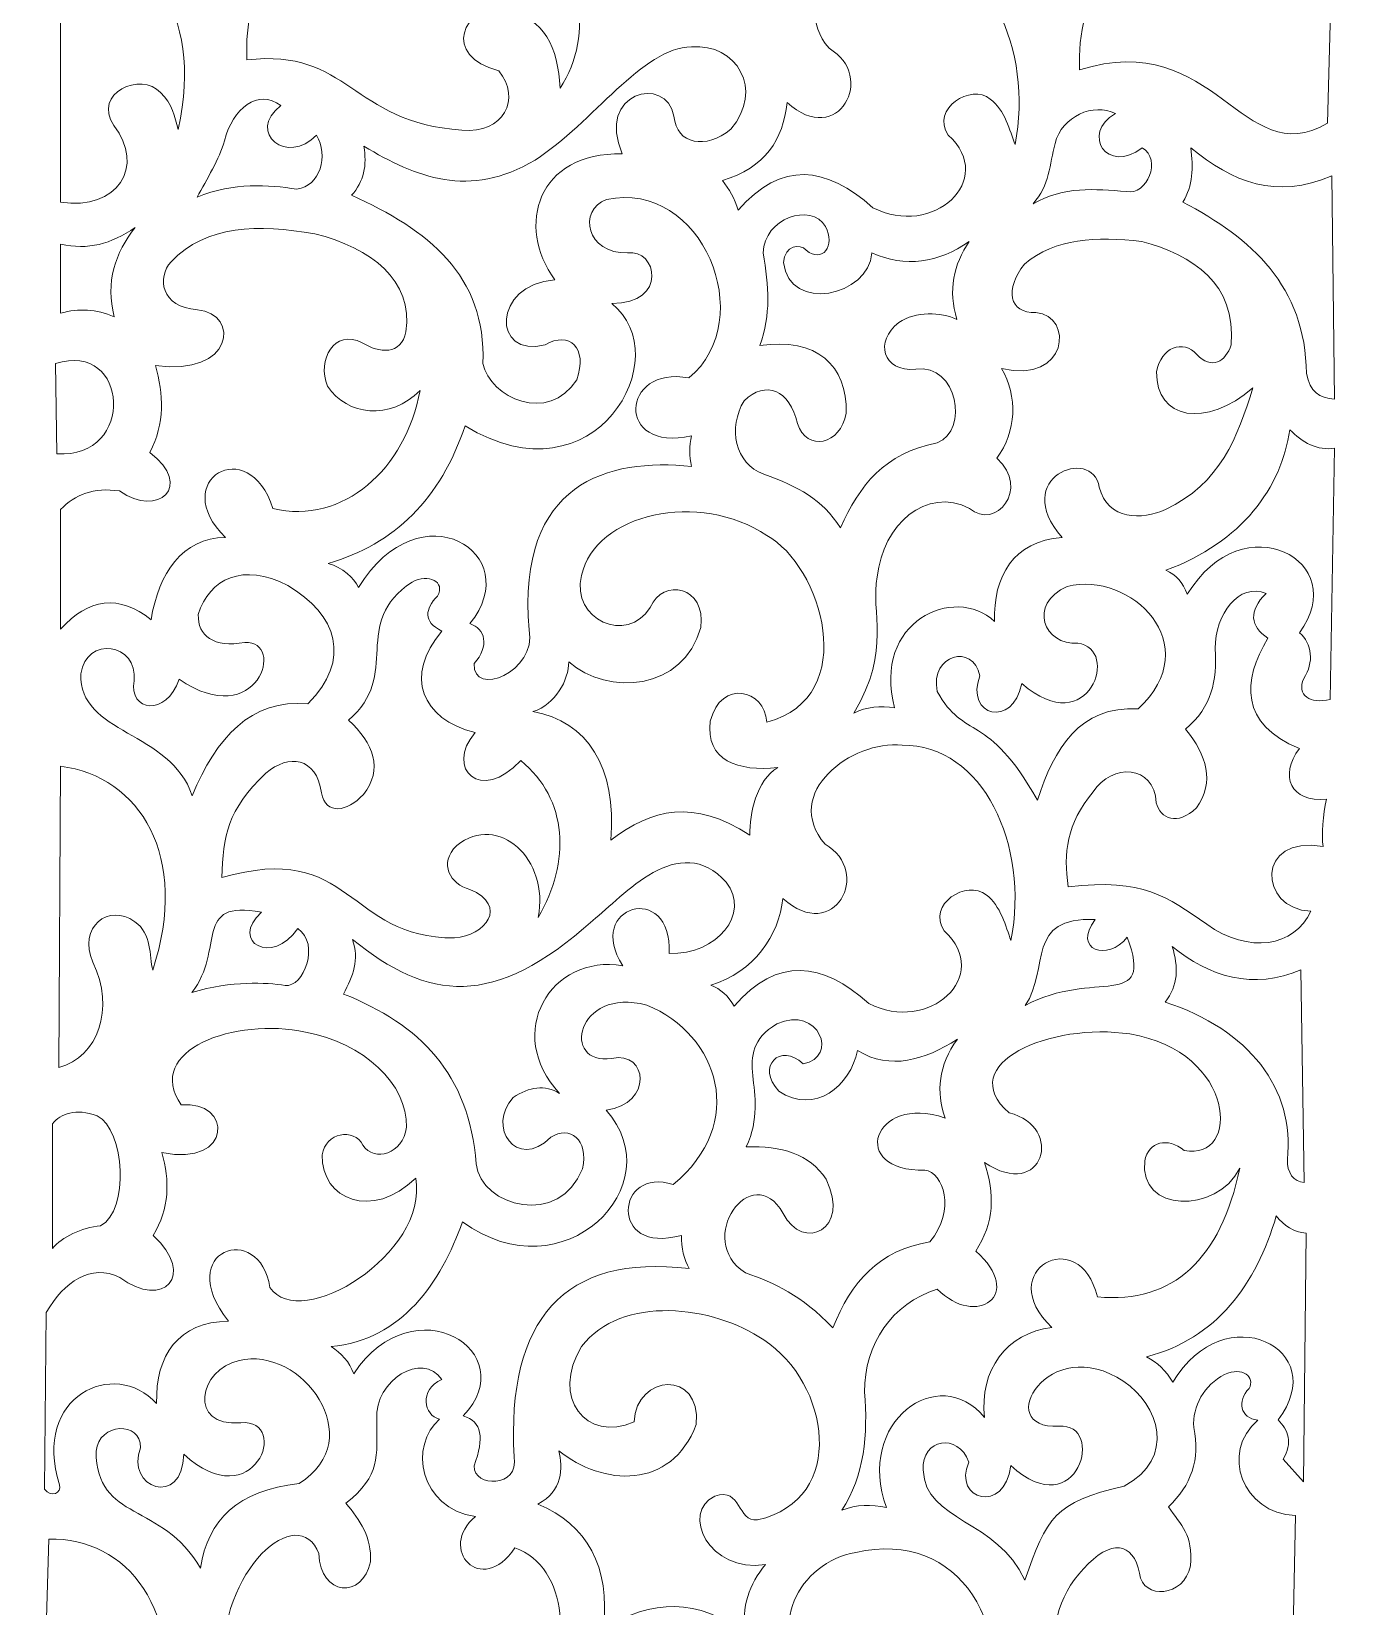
# Model space of a CAD drawing. Header units: centimetres. Extents: x -56 to 57, y -112 to 113.
# Drawn here: x 4.3 to 56, y -48.5 to 13 of the extents above; entities that cross this region are included whole.
import ezdxf

# ---------------------------------------------------------------- set-up
doc = ezdxf.new("R2010")
doc.units = ezdxf.units.CM
doc.header["$MEASUREMENT"] = 0
doc.layers.add('layer 1', color=7, linetype='Continuous')

msp = doc.modelspace()

# ---------------------------------------------------------------- linework, layer by layer
at = {"layer": 'layer 1', "color": 177, "lineweight": 9}
for points, knots in [([(21.26082, 21.64604), (20.49043, 21.84005), (20.46761, 22.77024), (21.14098, 23.10124), (21.14098, 23.10124), (20.8314, 24.09277), (18.73421, 23.18826), (18.72706, 21.783), (18.72706, 21.783), (18.77733, 20.34536), (18.68504, 19.08659), (17.52866, 18.1878), (17.52866, 18.1878), (18.26494, 17.52015), (18.68727, 16.76688), (18.4189, 15.82524), (18.4189, 15.82524), (17.7937, 14.31138), (16.48128, 14.69994), (16.33026, 15.65404), (16.33026, 15.65404), (16.27464, 17.09215), (14.56244, 16.92312), (13.6736, 15.52495), (13.6736, 15.52495), (12.966, 14.41886), (12.68832, 13.45913), (12.75109, 11.93259), (12.75109, 11.93259), (16.74556, 12.40056), (16.7867, 9.50222), (21.1581, 9.18268), (21.1581, 9.18268), (22.7845, 9.03432), (23.48642, 10.40963), (22.59618, 11.511), (22.59618, 11.511), (20.35913, 12.05884), (21.14096, 14.13036), (22.90434, 13.87356), (22.90434, 13.87356), (24.39454, 13.54763), (24.9067, 12.44196), (24.99298, 10.8262), (24.99298, 10.8262), (26.40549, 12.91344), (25.72638, 16.11204), (24.03426, 16.44156), (24.03426, 16.44156), (22.82293, 14.86063), (21.2273, 16.19542), (22.39074, 17.53724), (22.39074, 17.53724), (19.98402, 18.2517), (19.87363, 20.72564), (21.26082, 21.64604)], [0, 0, 0, 0, 0.06666667, 0.06666667, 0.06666667, 0.06666667, 0.13333333, 0.13333333, 0.13333333, 0.13333333, 0.2, 0.2, 0.2, 0.2, 0.26666667, 0.26666667, 0.26666667, 0.26666667, 0.33333333, 0.33333333, 0.33333333, 0.33333333, 0.4, 0.4, 0.4, 0.4, 0.46666667, 0.46666667, 0.46666667, 0.46666667, 0.53333333, 0.53333333, 0.53333333, 0.53333333, 0.6, 0.6, 0.6, 0.6, 0.66666667, 0.66666667, 0.66666667, 0.66666667, 0.73333333, 0.73333333, 0.73333333, 0.73333333, 0.8, 0.8, 0.8, 0.8, 0.86666667, 0.86666667, 0.86666667, 0.86666667, 1, 1, 1, 1]), ([(53.1725, 21.37212), (52.28621, 21.72919), (52.6532, 22.46688), (53.10402, 22.87868), (53.10402, 22.87868), (53.37651, 23.20823), (52.83295, 23.53921), (52.36786, 23.35804), (52.36786, 23.35804), (49.71141, 22.22812), (52.28512, 19.45468), (49.78274, 18.0166), (49.78274, 18.0166), (50.82258, 17.03684), (51.27216, 15.89194), (50.2621, 14.90076), (50.2621, 14.90076), (49.5213, 14.3272), (48.77729, 14.40425), (48.65282, 15.00348), (48.65282, 15.00348), (48.44167, 16.47009), (47.38024, 16.54714), (46.54706, 15.60268), (46.54706, 15.60268), (45.50275, 14.37149), (45.25165, 12.95908), (45.2973, 11.54524), (45.2973, 11.54524), (50.65016, 13.21159), (51.62029, 7.51634), (54.98722, 9.4566), (54.98722, 9.4566), (54.98722, 9.4566), (55.19266, 17.22908), (55.19266, 17.22908), (55.19266, 17.22908), (52.57564, 17.61698), (51.91092, 20.09941), (53.1725, 21.37212)], [0, 0, 0, 0, 0.09090909, 0.09090909, 0.09090909, 0.09090909, 0.18181818, 0.18181818, 0.18181818, 0.18181818, 0.27272727, 0.27272727, 0.27272727, 0.27272727, 0.36363636, 0.36363636, 0.36363636, 0.36363636, 0.45454545, 0.45454545, 0.45454545, 0.45454545, 0.54545455, 0.54545455, 0.54545455, 0.54545455, 0.63636364, 0.63636364, 0.63636364, 0.63636364, 0.72727273, 0.72727273, 0.72727273, 0.72727273, 0.81818182, 0.81818182, 0.81818182, 0.81818182, 1, 1, 1, 1]), ([(5.47022, 17.06631), (5.47022, 17.06631), (5.47022, 6.36689), (5.47022, 6.36689), (5.47022, 6.36689), (7.68677, 6.03275), (8.79595, 7.76454), (7.5477, 9.371), (7.5477, 9.371), (6.69741, 10.63788), (8.61484, 11.49388), (9.37954, 10.655), (9.37954, 10.655), (9.83892, 10.227), (9.9296, 9.70548), (10.06434, 9.21692), (10.06434, 9.21692), (11.11521, 13.9647), (8.73602, 16.50948), (5.47022, 17.06631)], [0, 0, 0, 0, 0.16666667, 0.16666667, 0.16666667, 0.16666667, 0.33333333, 0.33333333, 0.33333333, 0.33333333, 0.5, 0.5, 0.5, 0.5, 0.66666667, 0.66666667, 0.66666667, 0.66666667, 1, 1, 1, 1]), ([(42.7752, 8.61998), (43.50282, 12.32932), (41.69667, 16.28404), (38.52088, 16.2555), (38.52088, 16.2555), (36.56754, 16.46784), (33.79335, 14.37975), (35.50776, 12.38638), (35.50776, 12.38638), (37.3768, 11.30415), (35.87027, 8.45222), (33.86424, 10.2635), (33.86424, 10.2635), (33.71273, 8.82359), (33.01581, 7.72009), (31.33476, 7.21614), (31.33476, 7.21614), (31.60226, 6.88499), (31.82055, 6.50872), (31.95108, 6.05198), (31.95108, 6.05198), (33.65454, 8.00083), (35.38508, 7.78969), (37.21976, 6.1547), (37.21976, 6.1547), (39.55382, 4.94915), (42.08189, 7.23468), (40.1644, 8.99662), (40.1644, 8.99662), (39.47105, 10.02952), (41.05751, 11.02532), (41.80792, 10.40046), (41.80792, 10.40046), (42.37288, 9.99243), (42.57832, 9.14784), (42.7752, 8.61998)], [0, 0, 0, 0, 0.1, 0.1, 0.1, 0.1, 0.2, 0.2, 0.2, 0.2, 0.3, 0.3, 0.3, 0.3, 0.4, 0.4, 0.4, 0.4, 0.5, 0.5, 0.5, 0.5, 0.6, 0.6, 0.6, 0.6, 0.7, 0.7, 0.7, 0.7, 0.8, 0.8, 0.8, 0.8, 1, 1, 1, 1]), ([(17.32116, 8.55864), (17.45026, 7.8231), (17.32897, 7.17104), (16.84173, 6.64092), (16.84173, 6.64092), (19.81671, 5.30345), (22.11175, 3.50601), (21.97848, 0.06588), (21.97848, 0.06588), (22.26118, -1.29639), (24.52707, -2.31553), (25.64354, -0.57572), (25.64354, -0.57572), (26.08866, 0.67976), (25.3525, 1.34174), (24.4109, 0.79388), (24.4109, 0.79388), (22.32367, 0.24533), (22.32653, 3.15147), (24.78754, 3.32764), (24.78754, 3.32764), (23.2548, 5.44789), (24.10274, 8.32668), (27.42402, 8.2582), (27.42402, 8.2582), (26.36827, 10.6664), (29.15666, 11.3699), (29.44418, 9.73052), (29.44418, 9.73052), (29.54402, 8.61343), (30.69677, 8.42225), (31.66122, 9.22548), (31.66122, 9.22548), (32.99086, 10.77197), (31.88091, 12.5924), (30.12898, 12.44404), (30.12898, 12.44404), (28.21154, 12.43262), (26.28372, 9.47192), (24.01714, 8.01852), (24.01714, 8.01852), (21.422, 6.47663), (19.3843, 7.34416), (17.32116, 8.55864)], [0, 0, 0, 0, 0.08333333, 0.08333333, 0.08333333, 0.08333333, 0.16666667, 0.16666667, 0.16666667, 0.16666667, 0.25, 0.25, 0.25, 0.25, 0.33333333, 0.33333333, 0.33333333, 0.33333333, 0.41666667, 0.41666667, 0.41666667, 0.41666667, 0.5, 0.5, 0.5, 0.5, 0.58333333, 0.58333333, 0.58333333, 0.58333333, 0.66666667, 0.66666667, 0.66666667, 0.66666667, 0.75, 0.75, 0.75, 0.75, 0.83333333, 0.83333333, 0.83333333, 0.83333333, 1, 1, 1, 1]), ([(14.07418, 10.14902), (13.19309, 10.82192), (12.19068, 10.05111), (11.8705, 8.76324), (11.8705, 8.76324), (11.67402, 8.07435), (11.18643, 7.25814), (10.8005, 6.56332), (10.8005, 6.56332), (12.26711, 7.16253), (13.56838, 7.04616), (14.70386, 6.88004), (14.70386, 6.88004), (15.59995, 6.98563), (15.96895, 8.20304), (15.46666, 8.9934), (15.46666, 8.9934), (14.35855, 7.78606), (12.71107, 9.08499), (14.07418, 10.14902)], [0, 0, 0, 0, 0.16666667, 0.16666667, 0.16666667, 0.16666667, 0.33333333, 0.33333333, 0.33333333, 0.33333333, 0.5, 0.5, 0.5, 0.5, 0.66666667, 0.66666667, 0.66666667, 0.66666667, 1, 1, 1, 1]), ([(46.70114, 9.83324), (45.83944, 10.27268), (44.61251, 9.73054), (44.33858, 8.66908), (44.33858, 8.66908), (44.12886, 7.83592), (44.12031, 7.03699), (43.48258, 6.30652), (43.48258, 6.30652), (44.6824, 6.99722), (45.89987, 6.88743), (47.1207, 6.78213), (47.1207, 6.78213), (47.94531, 6.63377), (48.53012, 8.02995), (47.74546, 8.49788), (47.74546, 8.49788), (46.38726, 7.43074), (45.33153, 9.04574), (46.70114, 9.83324)], [0, 0, 0, 0, 0.16666667, 0.16666667, 0.16666667, 0.16666667, 0.33333333, 0.33333333, 0.33333333, 0.33333333, 0.5, 0.5, 0.5, 0.5, 0.66666667, 0.66666667, 0.66666667, 0.66666667, 1, 1, 1, 1]), ([(49.64578, 8.49788), (49.75415, 7.71745), (49.72886, 7.0269), (49.33762, 6.375), (49.33762, 6.375), (52.02394, 4.95506), (54.13031, 3.09516), (54.16546, -0.33604), (54.16546, -0.33604), (54.30241, -1.04936), (54.66763, -1.29474), (55.26114, -1.329), (55.26114, -1.329), (55.26114, -1.329), (55.15842, 7.4022), (55.15842, 7.4022), (55.15842, 7.4022), (53.00395, 6.44699), (51.25206, 7.1691), (49.64578, 8.49788)], [0, 0, 0, 0, 0.16666667, 0.16666667, 0.16666667, 0.16666667, 0.33333333, 0.33333333, 0.33333333, 0.33333333, 0.5, 0.5, 0.5, 0.5, 0.66666667, 0.66666667, 0.66666667, 0.66666667, 1, 1, 1, 1]), ([(27.01314, 2.40316), (29.22196, 2.40595), (28.77676, 4.55736), (27.62946, 4.38908), (27.62946, 4.38908), (26.02872, 4.33912), (25.66921, 6.04256), (26.8077, 6.47772), (26.8077, 6.47772), (30.54386, 7.25809), (32.7877, 1.7982), (30.02961, -0.50306), (30.02961, -0.50306), (27.34029, 0.00485), (27.14576, -3.44615), (30.12898, -2.76708), (30.12898, -2.76708), (30.04338, -3.16653), (30.03196, -3.566), (30.12898, -3.96548), (30.12898, -3.96548), (26.88605, -3.6314), (23.29778, -4.56194), (23.78163, -10.35732), (23.78163, -10.35732), (24.1013, -11.98969), (21.55773, -13.03128), (21.63755, -11.67288), (21.63755, -11.67288), (22.24678, -10.99065), (22.06217, -10.30173), (21.46626, -10.11156), (21.46626, -10.11156), (23.69299, -7.36365), (19.5171, -4.7605), (17.11569, -8.70084), (17.11569, -8.70084), (16.94122, -8.32868), (16.47856, -7.90801), (15.93314, -7.75557), (15.93314, -7.75557), (18.52758, -7.0089), (20.32594, -5.22505), (21.27682, -2.37836), (21.27682, -2.37836), (26.40609, -5.49966), (29.61074, 0.36563), (27.01314, 2.40316)], [0, 0, 0, 0, 0.07692308, 0.07692308, 0.07692308, 0.07692308, 0.15384615, 0.15384615, 0.15384615, 0.15384615, 0.23076923, 0.23076923, 0.23076923, 0.23076923, 0.30769231, 0.30769231, 0.30769231, 0.30769231, 0.38461538, 0.38461538, 0.38461538, 0.38461538, 0.46153846, 0.46153846, 0.46153846, 0.46153846, 0.53846154, 0.53846154, 0.53846154, 0.53846154, 0.61538462, 0.61538462, 0.61538462, 0.61538462, 0.69230769, 0.69230769, 0.69230769, 0.69230769, 0.76923077, 0.76923077, 0.76923077, 0.76923077, 0.84615385, 0.84615385, 0.84615385, 0.84615385, 1, 1, 1, 1]), ([(40.98306, 4.8342), (39.78894, 3.99674), (38.47356, 3.79988), (37.18242, 4.38908), (37.18242, 4.38908), (37.06544, 2.68704), (33.95531, 2.02223), (33.72418, 4.01244), (33.72418, 4.01244), (33.77626, 4.68657), (34.3712, 4.7693), (34.61442, 4.4918), (34.61442, 4.4918), (35.25358, 3.96679), (35.76148, 4.66871), (35.3677, 5.41628), (35.3677, 5.41628), (34.80557, 6.36672), (32.95661, 5.75033), (32.93666, 4.38908), (32.93666, 4.38908), (33.14384, 3.05669), (33.24484, 2.00371), (32.7997, 0.75964), (32.7997, 0.75964), (35.01158, 1.09491), (36.23274, -0.01133), (36.17234, -1.87684), (36.17234, -1.87684), (35.97547, -3.12661), (34.6287, -3.40624), (34.27202, -2.28772), (34.27202, -2.28772), (33.97528, -0.96376), (33.02228, -0.58141), (32.18338, -1.39748), (32.18338, -1.39748), (31.5528, -2.45178), (31.81483, -3.8555), (32.95331, -4.27068), (32.95331, -4.27068), (34.31716, -4.7533), (35.23659, -5.23509), (35.94978, -6.36228), (35.94978, -6.36228), (36.69709, -4.70549), (37.66713, -3.44129), (39.7333, -3.041), (39.7333, -3.041), (40.98166, -2.56305), (40.5337, 0.07059), (38.89442, -0.16484), (38.89442, -0.16484), (37.58616, -0.27898), (37.27229, 0.9394), (38.2353, 1.65844), (38.2353, 1.65844), (38.90014, 2.1208), (39.86457, 2.07797), (40.5037, 1.78684), (40.5037, 1.78684), (40.15417, 2.92391), (40.37389, 3.92543), (40.98306, 4.8342)], [0, 0, 0, 0, 0.05882353, 0.05882353, 0.05882353, 0.05882353, 0.11764706, 0.11764706, 0.11764706, 0.11764706, 0.17647059, 0.17647059, 0.17647059, 0.17647059, 0.23529412, 0.23529412, 0.23529412, 0.23529412, 0.29411765, 0.29411765, 0.29411765, 0.29411765, 0.35294118, 0.35294118, 0.35294118, 0.35294118, 0.41176471, 0.41176471, 0.41176471, 0.41176471, 0.47058824, 0.47058824, 0.47058824, 0.47058824, 0.52941176, 0.52941176, 0.52941176, 0.52941176, 0.58823529, 0.58823529, 0.58823529, 0.58823529, 0.64705882, 0.64705882, 0.64705882, 0.64705882, 0.70588235, 0.70588235, 0.70588235, 0.70588235, 0.76470588, 0.76470588, 0.76470588, 0.76470588, 0.82352941, 0.82352941, 0.82352941, 0.82352941, 0.88235294, 0.88235294, 0.88235294, 0.88235294, 1, 1, 1, 1]), ([(19.51937, -0.98945), (18.34291, -2.1907), (16.67129, -1.97434), (15.89998, -0.82447), (15.89998, -0.82447), (15.47188, 0.20865), (16.17667, 1.42711), (17.25265, 0.87062), (17.25265, 0.87062), (17.92142, 0.46189), (18.79221, 0.37847), (18.96492, 1.2987), (18.96492, 1.2987), (19.27014, 3.30911), (17.60362, 4.57902), (15.40344, 5.13414), (15.40344, 5.13414), (13.19668, 5.51264), (11.17128, 5.48814), (9.78726, 4.0383), (9.78726, 4.0383), (9.23478, 3.44189), (9.3728, 2.25199), (10.81762, 2.16348), (10.81762, 2.16348), (12.5168, 1.99512), (12.22292, -0.47588), (9.1741, -0.01076), (9.1741, -0.01076), (9.49387, -1.14713), (9.54906, -2.27844), (8.96027, -3.41745), (8.96027, -3.41745), (10.67798, -4.72427), (9.28824, -5.99705), (7.77026, -4.9242), (7.77026, -4.9242), (6.76105, -4.77582), (6.02291, -5.06115), (5.47022, -5.64324), (5.47022, -5.64324), (5.47022, -5.64324), (5.47022, -10.33412), (5.47022, -10.33412), (5.47022, -10.33412), (6.53365, -9.10718), (7.77969, -8.9645), (9.0029, -9.95748), (9.0029, -9.95748), (9.30964, -8.13275), (10.20274, -6.77172), (11.9133, -6.73892), (11.9133, -6.73892), (9.64206, -4.51331), (12.83209, -2.62439), (13.76226, -5.609), (13.76226, -5.609), (16.52087, -6.27114), (18.95216, -4.05949), (19.51937, -0.98945)], [0, 0, 0, 0, 0.0625, 0.0625, 0.0625, 0.0625, 0.125, 0.125, 0.125, 0.125, 0.1875, 0.1875, 0.1875, 0.1875, 0.25, 0.25, 0.25, 0.25, 0.3125, 0.3125, 0.3125, 0.3125, 0.375, 0.375, 0.375, 0.375, 0.4375, 0.4375, 0.4375, 0.4375, 0.5, 0.5, 0.5, 0.5, 0.5625, 0.5625, 0.5625, 0.5625, 0.625, 0.625, 0.625, 0.625, 0.6875, 0.6875, 0.6875, 0.6875, 0.75, 0.75, 0.75, 0.75, 0.8125, 0.8125, 0.8125, 0.8125, 0.875, 0.875, 0.875, 0.875, 1, 1, 1, 1]), ([(8.38658, 5.38204), (7.43017, 4.7321), (6.54649, 4.4855), (5.47022, 4.73148), (5.47022, 4.73148), (5.47022, 4.73148), (5.47022, 2.02652), (5.47022, 2.02652), (5.47022, 2.02652), (6.16842, 2.23197), (6.86662, 2.18633), (7.56482, 1.88956), (7.56482, 1.88956), (7.21452, 3.25347), (7.59546, 4.38339), (8.38658, 5.38204)], [0, 0, 0, 0, 0.2, 0.2, 0.2, 0.2, 0.4, 0.4, 0.4, 0.4, 0.6, 0.6, 0.6, 0.6, 1, 1, 1, 1]), ([(42.24994, -0.1306), (42.87697, -1.22913), (42.84401, -2.59317), (42.06162, -3.6402), (42.06162, -3.6402), (43.39558, -4.85288), (42.00599, -6.47927), (41.00018, -5.609), (41.00018, -5.609), (39.30387, -4.733), (37.61185, -6.23386), (37.38786, -8.27972), (37.38786, -8.27972), (37.11394, -9.69497), (37.96994, -11.06742), (36.4805, -13.6126), (36.4805, -13.6126), (36.9639, -13.34965), (37.52475, -13.33421), (38.06842, -13.40403), (38.06842, -13.40403), (37.1776, -10.02545), (40.39586, -8.55953), (41.97602, -10.02596), (41.97602, -10.02596), (41.91592, -8.271), (42.7148, -6.88423), (44.6125, -6.73892), (44.6125, -6.73892), (42.56012, -4.39449), (45.79376, -3.14727), (46.0677, -4.77012), (46.0677, -4.77012), (46.38355, -6.09029), (47.76161, -6.05712), (48.65282, -5.6518), (48.65282, -5.6518), (50.80251, -4.64809), (51.48124, -2.80177), (52.07682, -0.88388), (52.07682, -0.88388), (50.24353, -2.49318), (48.27186, -2.12225), (48.31042, -0.26756), (48.31042, -0.26756), (48.46727, 0.7113), (49.35177, 1.00237), (49.88546, 0.41724), (49.88546, 0.41724), (50.44759, -0.19639), (51.02397, 0.12884), (51.22082, 0.79388), (51.22082, 0.79388), (51.43568, 3.18064), (49.73259, 4.29982), (47.72834, 4.8342), (47.72834, 4.8342), (45.94058, 5.01734), (44.35212, 4.97972), (43.14018, 3.94396), (43.14018, 3.94396), (42.36978, 2.97953), (42.54098, 2.00369), (43.5853, 2.06076), (43.5853, 2.06076), (45.09501, 1.91788), (44.844, -0.75289), (42.24994, -0.1306)], [0, 0, 0, 0, 0.05555556, 0.05555556, 0.05555556, 0.05555556, 0.11111111, 0.11111111, 0.11111111, 0.11111111, 0.16666667, 0.16666667, 0.16666667, 0.16666667, 0.22222222, 0.22222222, 0.22222222, 0.22222222, 0.27777778, 0.27777778, 0.27777778, 0.27777778, 0.33333333, 0.33333333, 0.33333333, 0.33333333, 0.38888889, 0.38888889, 0.38888889, 0.38888889, 0.44444444, 0.44444444, 0.44444444, 0.44444444, 0.5, 0.5, 0.5, 0.5, 0.55555556, 0.55555556, 0.55555556, 0.55555556, 0.61111111, 0.61111111, 0.61111111, 0.61111111, 0.66666667, 0.66666667, 0.66666667, 0.66666667, 0.72222222, 0.72222222, 0.72222222, 0.72222222, 0.77777778, 0.77777778, 0.77777778, 0.77777778, 0.83333333, 0.83333333, 0.83333333, 0.83333333, 0.88888889, 0.88888889, 0.88888889, 0.88888889, 1, 1, 1, 1]), ([(5.27074, 0.05772), (8.14835, 0.98648), (8.41942, -3.67872), (5.3221, -3.469), (5.3221, -3.469), (5.3221, -3.469), (5.27074, 0.05772), (5.27074, 0.05772)], [0, 0, 0, 0, 0.33333333, 0.33333333, 0.33333333, 0.33333333, 1, 1, 1, 1]), ([(53.5149, -2.5274), (53.19557, -4.77887), (51.64914, -6.93604), (48.66994, -8.02292), (48.66994, -8.02292), (49.06014, -8.19304), (49.34692, -8.49762), (49.50882, -8.96452), (49.50882, -8.96452), (51.69735, -5.34928), (55.96595, -7.6776), (53.89154, -10.47108), (53.89154, -10.47108), (54.3938, -10.89051), (54.46801, -11.63236), (54.06274, -12.25156), (54.06274, -12.25156), (53.77447, -12.91647), (54.31087, -13.2703), (55.08994, -13.07332), (55.08994, -13.07332), (55.08994, -13.07332), (55.26114, -3.24644), (55.26114, -3.24644), (55.26114, -3.24644), (54.62177, -3.36483), (53.977, -3.01615), (53.5149, -2.5274)], [0, 0, 0, 0, 0.125, 0.125, 0.125, 0.125, 0.25, 0.25, 0.25, 0.25, 0.375, 0.375, 0.375, 0.375, 0.5, 0.5, 0.5, 0.5, 0.625, 0.625, 0.625, 0.625, 0.75, 0.75, 0.75, 0.75, 1, 1, 1, 1]), ([(28.5197, -9.47812), (27.61234, -10.93332), (25.40952, -9.96926), (25.83186, -8.22836), (25.83186, -8.22836), (26.35973, -5.7959), (30.43998, -4.88569), (33.07362, -6.67044), (33.07362, -6.67044), (35.19954, -7.80934), (36.79308, -12.97976), (33.07362, -13.96356), (33.07362, -13.96356), (33.00085, -12.68951), (31.28029, -12.25294), (30.86514, -13.92932), (30.86514, -13.92932), (30.65147, -15.45813), (31.97186, -15.91008), (33.50162, -15.74404), (33.50162, -15.74404), (32.65806, -16.238), (32.40483, -17.5384), (32.40594, -18.38052), (32.40594, -18.38052), (30.20634, -16.95664), (28.57354, -17.3504), (26.9789, -18.58596), (26.9789, -18.58596), (27.21181, -15.70231), (26.05551, -13.93679), (23.93154, -13.55268), (23.93154, -13.55268), (24.82608, -13.25878), (25.31971, -12.3286), (25.33538, -11.601), (25.33538, -11.601), (26.85512, -12.96698), (29.8217, -12.72784), (30.4885, -10.26136), (30.4885, -10.26136), (30.71675, -8.65732), (29.01046, -8.3079), (28.5197, -9.47812)], [0, 0, 0, 0, 0.08333333, 0.08333333, 0.08333333, 0.08333333, 0.16666667, 0.16666667, 0.16666667, 0.16666667, 0.25, 0.25, 0.25, 0.25, 0.33333333, 0.33333333, 0.33333333, 0.33333333, 0.41666667, 0.41666667, 0.41666667, 0.41666667, 0.5, 0.5, 0.5, 0.5, 0.58333333, 0.58333333, 0.58333333, 0.58333333, 0.66666667, 0.66666667, 0.66666667, 0.66666667, 0.75, 0.75, 0.75, 0.75, 0.83333333, 0.83333333, 0.83333333, 0.83333333, 1, 1, 1, 1]), ([(10.09858, -12.2858), (9.61353, -13.78095), (8.12107, -13.53281), (8.33791, -12.34583), (8.33791, -12.34583), (8.52339, -10.87777), (6.44919, -10.5695), (6.2637, -12.08036), (6.2637, -12.08036), (6.15528, -14.42009), (9.77901, -14.31166), (10.61218, -16.83972), (10.61218, -16.83972), (11.55935, -14.56249), (12.90608, -13.05586), (15.13186, -13.24452), (15.13186, -13.24452), (16.86385, -11.52967), (16.27605, -9.74348), (14.34434, -8.62212), (14.34434, -8.62212), (12.61521, -7.71759), (11.27984, -8.33963), (10.85186, -9.75204), (10.85186, -9.75204), (10.81903, -10.60093), (11.45531, -11.06032), (12.66658, -10.84772), (12.66658, -10.84772), (14.30739, -10.74813), (13.16154, -14.39014), (10.09858, -12.2858)], [0, 0, 0, 0, 0.11111111, 0.11111111, 0.11111111, 0.11111111, 0.22222222, 0.22222222, 0.22222222, 0.22222222, 0.33333333, 0.33333333, 0.33333333, 0.33333333, 0.44444444, 0.44444444, 0.44444444, 0.44444444, 0.55555556, 0.55555556, 0.55555556, 0.55555556, 0.66666667, 0.66666667, 0.66666667, 0.66666667, 0.77777778, 0.77777778, 0.77777778, 0.77777778, 1, 1, 1, 1]), ([(20.37058, -10.4026), (19.62, -10.02314), (19.71705, -9.54949), (20.19938, -9.033), (20.19938, -9.033), (20.53038, -8.47376), (19.83988, -8.13707), (19.20642, -8.48516), (19.20642, -8.48516), (16.78451, -10.07164), (18.80466, -12.13078), (16.72438, -13.88653), (16.72438, -13.88653), (17.70039, -14.78817), (18.08851, -15.80966), (17.30646, -16.79693), (17.30646, -16.79693), (16.66017, -17.46747), (15.84698, -17.62153), (15.66294, -16.72845), (15.66294, -16.72845), (15.46891, -15.31889), (14.38054, -15.20393), (13.496, -15.95723), (13.496, -15.95723), (11.9758, -17.4078), (11.82765, -18.41021), (11.76522, -20.04533), (11.76522, -20.04533), (16.90218, -18.55759), (16.62035, -22.41913), (20.86706, -22.40372), (20.86706, -22.40372), (22.05426, -22.30959), (22.99308, -21.16255), (21.46626, -20.5034), (21.46626, -20.5034), (20.69561, -20.30946), (20.23058, -19.48768), (20.95266, -18.7914), (20.95266, -18.7914), (22.58785, -17.47557), (24.58513, -19.33603), (24.13698, -21.59908), (24.13698, -21.59908), (25.40388, -19.41912), (25.31257, -16.97666), (23.45218, -15.47012), (23.45218, -15.47012), (21.89107, -17.14258), (20.47589, -15.79001), (21.6717, -14.37444), (21.6717, -14.37444), (19.57948, -13.85299), (18.8847, -12.16237), (20.37058, -10.4026)], [0, 0, 0, 0, 0.06666667, 0.06666667, 0.06666667, 0.06666667, 0.13333333, 0.13333333, 0.13333333, 0.13333333, 0.2, 0.2, 0.2, 0.2, 0.26666667, 0.26666667, 0.26666667, 0.26666667, 0.33333333, 0.33333333, 0.33333333, 0.33333333, 0.4, 0.4, 0.4, 0.4, 0.46666667, 0.46666667, 0.46666667, 0.46666667, 0.53333333, 0.53333333, 0.53333333, 0.53333333, 0.6, 0.6, 0.6, 0.6, 0.66666667, 0.66666667, 0.66666667, 0.66666667, 0.73333333, 0.73333333, 0.73333333, 0.73333333, 0.8, 0.8, 0.8, 0.8, 0.86666667, 0.86666667, 0.86666667, 0.86666667, 1, 1, 1, 1]), ([(45.22882, -10.88196), (43.91629, -10.97899), (43.24861, -9.34688), (44.81794, -8.65636), (44.81794, -8.65636), (47.28325, -8.0286), (50.29636, -10.92757), (47.59138, -13.44996), (47.59138, -13.44996), (45.30177, -13.3058), (44.29781, -15.00686), (43.65378, -17.01092), (43.65378, -17.01092), (41.67142, -13.52236), (40.80647, -14.70157), (39.73067, -12.7628), (39.73067, -12.7628), (39.45193, -11.30267), (41.14198, -10.87545), (41.39394, -12.14884), (41.39394, -12.14884), (40.83172, -13.74418), (42.68636, -14.21222), (43.03746, -12.457), (43.03746, -12.457), (45.69823, -14.75822), (46.89948, -11.05173), (45.22882, -10.88196)], [0, 0, 0, 0, 0.125, 0.125, 0.125, 0.125, 0.25, 0.25, 0.25, 0.25, 0.375, 0.375, 0.375, 0.375, 0.5, 0.5, 0.5, 0.5, 0.625, 0.625, 0.625, 0.625, 0.75, 0.75, 0.75, 0.75, 1, 1, 1, 1]), ([(52.6589, -10.67652), (51.96825, -10.22287), (51.88839, -9.61226), (52.59042, -8.93028), (52.59042, -8.93028), (51.5404, -8.48372), (50.58168, -9.74776), (50.6045, -11.0874), (50.6045, -11.0874), (50.65912, -12.38531), (50.48724, -13.33904), (49.44034, -14.23748), (49.44034, -14.23748), (50.26798, -15.26468), (50.59332, -16.29188), (49.86834, -17.31908), (49.86834, -17.31908), (49.10936, -18.02671), (48.46452, -17.75278), (48.2933, -17.11364), (48.2933, -17.11364), (48.22341, -15.61277), (46.55992, -15.57282), (45.82802, -16.68564), (45.82802, -16.68564), (44.78799, -17.95964), (44.66529, -19.07529), (44.85218, -20.40068), (44.85218, -20.40068), (47.83949, -20.06929), (48.68615, -20.77858), (50.26934, -21.86482), (50.26934, -21.86482), (51.90825, -23.03916), (53.7025, -22.75334), (54.33666, -21.3594), (54.33666, -21.3594), (52.27607, -21.26808), (52.17324, -18.36909), (54.81602, -18.82564), (54.81602, -18.82564), (54.75324, -18.38623), (54.8119, -17.58264), (54.95298, -16.97668), (54.95298, -16.97668), (53.54727, -17.10547), (53.0886, -16.07755), (53.89154, -14.99076), (53.89154, -14.99076), (51.56846, -14.05645), (51.65866, -12.34155), (52.6589, -10.67652)], [0, 0, 0, 0, 0.07142857, 0.07142857, 0.07142857, 0.07142857, 0.14285714, 0.14285714, 0.14285714, 0.14285714, 0.21428571, 0.21428571, 0.21428571, 0.21428571, 0.28571429, 0.28571429, 0.28571429, 0.28571429, 0.35714286, 0.35714286, 0.35714286, 0.35714286, 0.42857143, 0.42857143, 0.42857143, 0.42857143, 0.5, 0.5, 0.5, 0.5, 0.57142857, 0.57142857, 0.57142857, 0.57142857, 0.64285714, 0.64285714, 0.64285714, 0.64285714, 0.71428571, 0.71428571, 0.71428571, 0.71428571, 0.78571429, 0.78571429, 0.78571429, 0.78571429, 0.85714286, 0.85714286, 0.85714286, 0.85714286, 1, 1, 1, 1]), ([(42.61522, -22.50052), (43.34284, -18.79118), (41.53669, -14.83646), (38.3609, -14.865), (38.3609, -14.865), (36.40756, -14.65266), (33.63337, -16.74075), (35.34778, -18.73412), (35.34778, -18.73412), (37.21682, -19.81635), (35.71029, -22.66828), (33.70426, -20.857), (33.70426, -20.857), (33.55275, -22.29691), (32.56479, -23.74281), (30.88374, -24.24676), (30.88374, -24.24676), (31.27108, -24.39815), (31.56407, -24.66396), (31.7911, -25.06852), (31.7911, -25.06852), (33.49456, -23.11967), (35.2251, -23.33081), (37.05978, -24.9658), (37.05978, -24.9658), (39.39384, -26.17135), (41.92191, -23.88582), (40.00442, -22.12388), (40.00442, -22.12388), (39.31107, -21.09098), (40.89753, -20.09518), (41.64794, -20.72004), (41.64794, -20.72004), (42.2129, -21.12807), (42.41834, -21.97266), (42.61522, -22.50052)], [0, 0, 0, 0, 0.1, 0.1, 0.1, 0.1, 0.2, 0.2, 0.2, 0.2, 0.3, 0.3, 0.3, 0.3, 0.4, 0.4, 0.4, 0.4, 0.5, 0.5, 0.5, 0.5, 0.6, 0.6, 0.6, 0.6, 0.7, 0.7, 0.7, 0.7, 0.8, 0.8, 0.8, 0.8, 1, 1, 1, 1]), ([(9.06817, -23.66589), (10.5296, -19.21289), (8.56845, -16.08811), (5.47022, -15.68682), (5.47022, -15.68682), (5.47022, -15.68682), (5.40174, -27.46697), (5.40174, -27.46697), (5.40174, -27.46697), (6.93237, -27.0706), (7.60514, -25.17464), (6.72594, -23.34532), (6.72594, -23.34532), (6.1266, -21.98981), (7.35349, -21.01963), (8.36946, -21.77028), (8.36946, -21.77028), (9.03607, -22.23095), (8.93228, -23.1025), (9.06817, -23.66589)], [0, 0, 0, 0, 0.16666667, 0.16666667, 0.16666667, 0.16666667, 0.33333333, 0.33333333, 0.33333333, 0.33333333, 0.5, 0.5, 0.5, 0.5, 0.66666667, 0.66666667, 0.66666667, 0.66666667, 1, 1, 1, 1]), ([(16.87401, -22.45775), (17.16513, -23.25395), (16.88573, -23.88507), (16.53155, -24.59809), (16.53155, -24.59809), (19.50895, -25.77869), (21.44194, -27.71976), (21.71418, -31.2346), (21.71418, -31.2346), (21.90675, -32.92996), (24.99404, -33.73547), (25.86578, -31.43148), (25.86578, -31.43148), (26.13399, -30.26161), (25.34647, -29.73089), (24.63314, -30.19884), (24.63314, -30.19884), (23.27494, -31.53419), (22.11648, -29.76511), (23.16082, -28.64092), (23.16082, -28.64092), (23.78711, -28.22575), (24.39487, -28.12587), (24.97554, -28.48684), (24.97554, -28.48684), (22.77277, -26.12427), (24.62835, -23.02242), (27.44082, -23.4878), (27.44082, -23.4878), (25.92854, -21.15376), (29.37536, -20.13798), (29.25554, -23.00844), (29.25554, -23.00844), (31.13175, -23.07411), (32.44473, -21.45455), (31.49047, -20.2248), (31.49047, -20.2248), (29.64151, -18.18182), (27.46307, -20.77216), (26.27071, -21.71603), (26.27071, -21.71603), (22.39143, -25.21736), (19.8172, -24.8472), (16.87401, -22.45775)], [0, 0, 0, 0, 0.08333333, 0.08333333, 0.08333333, 0.08333333, 0.16666667, 0.16666667, 0.16666667, 0.16666667, 0.25, 0.25, 0.25, 0.25, 0.33333333, 0.33333333, 0.33333333, 0.33333333, 0.41666667, 0.41666667, 0.41666667, 0.41666667, 0.5, 0.5, 0.5, 0.5, 0.58333333, 0.58333333, 0.58333333, 0.58333333, 0.66666667, 0.66666667, 0.66666667, 0.66666667, 0.75, 0.75, 0.75, 0.75, 0.83333333, 0.83333333, 0.83333333, 0.83333333, 1, 1, 1, 1]), ([(13.32071, -21.39653), (10.61077, -20.88435), (11.91538, -22.85937), (10.59784, -24.53858), (10.59784, -24.53858), (12.17618, -24.06092), (13.49361, -24.15073), (14.24795, -24.2592), (14.24795, -24.2592), (14.95709, -24.36117), (15.63111, -22.63371), (14.74088, -22.03906), (14.74088, -22.03906), (13.75074, -23.5071), (12.05666, -22.55926), (13.32071, -21.39653)], [0, 0, 0, 0, 0.2, 0.2, 0.2, 0.2, 0.4, 0.4, 0.4, 0.4, 0.6, 0.6, 0.6, 0.6, 1, 1, 1, 1]), ([(45.90623, -21.68532), (43.17274, -21.55406), (44.14424, -23.58481), (43.1741, -25.04572), (43.1741, -25.04572), (45.81058, -23.59622), (48.25348, -25.29855), (47.1578, -22.37674), (47.1578, -22.37674), (46.41021, -23.34686), (44.99886, -22.8837), (45.90623, -21.68532)], [0, 0, 0, 0, 0.25, 0.25, 0.25, 0.25, 0.5, 0.5, 0.5, 0.5, 1, 1, 1, 1]), ([(48.92096, -22.74098), (49.16644, -23.54277), (49.16362, -24.25039), (48.63848, -24.91522), (48.63848, -24.91522), (51.93123, -25.97666), (53.72026, -28.31354), (53.42352, -31.06986), (53.42352, -31.06986), (53.40068, -31.56633), (53.66033, -31.95723), (54.08264, -31.96866), (54.08264, -31.96866), (54.08264, -31.96866), (53.94568, -23.64834), (53.94568, -23.64834), (53.94568, -23.64834), (52.12086, -24.45942), (50.31758, -23.89997), (48.92096, -22.74098)], [0, 0, 0, 0, 0.16666667, 0.16666667, 0.16666667, 0.16666667, 0.33333333, 0.33333333, 0.33333333, 0.33333333, 0.5, 0.5, 0.5, 0.5, 0.66666667, 0.66666667, 0.66666667, 0.66666667, 1, 1, 1, 1]), ([(21.1749, -33.503), (20.34524, -35.87046), (18.81516, -38.12117), (16.0389, -38.3822), (16.0389, -38.3822), (16.44266, -38.63971), (16.75368, -38.98066), (16.92914, -39.44364), (16.92914, -39.44364), (19.27693, -35.896), (23.58862, -38.5932), (21.20914, -41.08716), (21.20914, -41.08716), (21.94831, -41.3382), (22.0266, -41.93415), (21.63714, -43.0474), (21.63714, -43.0474), (21.61003, -43.90625), (23.40762, -43.90339), (23.19506, -42.69644), (23.19506, -42.69644), (22.89783, -37.33172), (25.14626, -34.74089), (30.04306, -35.33484), (30.04306, -35.33484), (29.84688, -34.98734), (29.71917, -34.52163), (29.7349, -34.03372), (29.7349, -34.03372), (26.84946, -34.84406), (27.18757, -31.28884), (29.40962, -32.0478), (29.40962, -32.0478), (32.31608, -29.66017), (31.2085, -26.18913), (28.38242, -25.0286), (28.38242, -25.0286), (25.59325, -24.29958), (25.01972, -27.40686), (27.01282, -27.11724), (27.01282, -27.11724), (28.44093, -26.7991), (28.61497, -28.91343), (26.79026, -29.1374), (26.79026, -29.1374), (29.40962, -32.0478), (25.14161, -36.41413), (21.1749, -33.503)], [0, 0, 0, 0, 0.07692308, 0.07692308, 0.07692308, 0.07692308, 0.15384615, 0.15384615, 0.15384615, 0.15384615, 0.23076923, 0.23076923, 0.23076923, 0.23076923, 0.30769231, 0.30769231, 0.30769231, 0.30769231, 0.38461538, 0.38461538, 0.38461538, 0.38461538, 0.46153846, 0.46153846, 0.46153846, 0.46153846, 0.53846154, 0.53846154, 0.53846154, 0.53846154, 0.61538462, 0.61538462, 0.61538462, 0.61538462, 0.69230769, 0.69230769, 0.69230769, 0.69230769, 0.76923077, 0.76923077, 0.76923077, 0.76923077, 0.84615385, 0.84615385, 0.84615385, 0.84615385, 1, 1, 1, 1]), ([(40.5205, -26.36396), (39.21938, -27.18683), (37.91826, -27.58501), (36.61714, -26.80908), (36.61714, -26.80908), (36.3361, -28.16871), (34.96651, -29.34997), (33.5441, -28.39268), (33.5441, -28.39268), (32.6339, -27.41968), (33.60404, -26.48949), (34.49426, -27.32268), (34.49426, -27.32268), (35.88556, -27.08751), (35.13116, -25.02622), (33.46366, -25.76118), (33.46366, -25.76118), (31.5234, -26.95387), (33.30157, -28.3727), (32.26866, -30.57548), (32.26866, -30.57548), (33.64976, -30.53827), (34.72835, -30.82926), (35.39306, -31.84236), (35.39306, -31.84236), (36.3632, -33.79403), (34.49428, -34.71279), (33.70674, -33.17772), (33.70674, -33.17772), (32.49079, -31.00308), (30.21193, -34.23393), (32.23812, -35.49542), (32.23812, -35.49542), (33.40255, -35.91792), (34.3978, -36.34249), (35.65924, -37.65526), (35.65924, -37.65526), (36.34972, -35.85816), (37.47673, -34.60615), (39.44475, -34.29073), (39.44475, -34.29073), (40.48249, -33.04549), (39.96299, -31.57168), (39.25629, -31.48262), (39.25629, -31.48262), (36.24255, -31.56805), (37.1944, -28.46925), (40.04262, -29.44507), (40.04262, -29.44507), (39.68831, -28.41802), (39.77913, -27.39098), (40.5205, -26.36396)], [0, 0, 0, 0, 0.07142857, 0.07142857, 0.07142857, 0.07142857, 0.14285714, 0.14285714, 0.14285714, 0.14285714, 0.21428571, 0.21428571, 0.21428571, 0.21428571, 0.28571429, 0.28571429, 0.28571429, 0.28571429, 0.35714286, 0.35714286, 0.35714286, 0.35714286, 0.42857143, 0.42857143, 0.42857143, 0.42857143, 0.5, 0.5, 0.5, 0.5, 0.57142857, 0.57142857, 0.57142857, 0.57142857, 0.64285714, 0.64285714, 0.64285714, 0.64285714, 0.71428571, 0.71428571, 0.71428571, 0.71428571, 0.78571429, 0.78571429, 0.78571429, 0.78571429, 0.85714286, 0.85714286, 0.85714286, 0.85714286, 1, 1, 1, 1]), ([(9.42758, -30.79771), (9.73299, -31.89641), (9.73871, -32.98084), (9.08514, -34.0339), (9.08514, -34.0339), (10.78427, -35.5962), (9.49735, -36.95731), (7.78383, -35.67766), (7.78383, -35.67766), (6.65373, -35.13251), (5.61213, -35.84025), (4.90725, -37.04746), (4.90725, -37.04746), (4.90725, -37.04746), (4.83876, -43.96495), (4.83876, -43.96495), (4.83876, -43.96495), (5.11561, -44.3103), (5.5178, -44.10236), (5.42098, -43.79217), (5.42098, -43.79217), (4.33179, -40.30264), (7.57876, -38.81455), (9.22212, -40.60894), (9.22212, -40.60894), (9.17374, -38.71843), (10.07551, -37.42001), (12.03021, -37.38991), (12.03021, -37.38991), (9.82754, -34.60248), (13.25536, -33.44719), (13.65319, -36.07631), (13.65319, -36.07631), (14.83766, -37.84385), (19.8541, -34.7706), (19.35496, -31.79565), (19.35496, -31.79565), (17.65183, -33.45333), (15.64704, -32.63983), (15.6965, -30.88364), (15.6965, -30.88364), (15.81919, -30.00765), (16.92343, -29.82219), (17.28866, -30.507), (17.28866, -30.507), (17.73095, -31.18346), (18.85517, -30.85824), (18.98354, -29.80508), (18.98354, -29.80508), (19.04489, -28.1273), (17.31292, -26.50662), (15.04594, -26.09004), (15.04594, -26.09004), (12.30384, -25.48798), (8.70293, -26.7834), (10.18386, -28.93196), (10.18386, -28.93196), (12.16877, -28.73213), (12.24195, -31.3742), (9.42758, -30.79771)], [0, 0, 0, 0, 0.0625, 0.0625, 0.0625, 0.0625, 0.125, 0.125, 0.125, 0.125, 0.1875, 0.1875, 0.1875, 0.1875, 0.25, 0.25, 0.25, 0.25, 0.3125, 0.3125, 0.3125, 0.3125, 0.375, 0.375, 0.375, 0.375, 0.4375, 0.4375, 0.4375, 0.4375, 0.5, 0.5, 0.5, 0.5, 0.5625, 0.5625, 0.5625, 0.5625, 0.625, 0.625, 0.625, 0.625, 0.6875, 0.6875, 0.6875, 0.6875, 0.75, 0.75, 0.75, 0.75, 0.8125, 0.8125, 0.8125, 0.8125, 0.875, 0.875, 0.875, 0.875, 1, 1, 1, 1]), ([(51.56249, -31.40537), (50.6398, -33.23448), (47.58927, -33.12347), (47.84786, -31.12332), (47.84786, -31.12332), (47.99051, -30.35844), (48.74692, -30.18861), (49.38866, -30.71244), (49.38866, -30.71244), (51.61743, -31.15732), (51.43745, -26.85475), (47.26578, -26.15852), (47.26578, -26.15852), (44.18366, -25.6903), (40.36004, -27.32233), (42.54066, -29.24012), (42.54066, -29.24012), (44.73345, -29.77585), (43.88767, -32.74029), (41.57787, -31.18165), (41.57787, -31.18165), (42.00012, -32.40198), (41.95867, -33.56666), (41.23954, -34.65004), (41.23954, -34.65004), (43.17411, -36.3392), (41.27519, -37.69097), (39.72866, -36.13307), (39.72866, -36.13307), (37.97075, -36.70928), (36.87945, -38.26793), (36.89106, -40.16268), (36.89106, -40.16268), (37.03166, -41.80918), (36.89464, -43.43259), (36.00082, -44.78508), (36.00082, -44.78508), (36.58291, -44.56251), (37.16499, -44.53968), (37.74706, -44.68236), (37.74706, -44.68236), (36.51726, -41.3325), (39.7986, -38.96994), (41.58194, -41.15564), (41.58194, -41.15564), (41.37364, -39.33045), (42.4443, -37.83911), (44.21619, -37.64034), (44.21619, -37.64034), (41.88236, -35.40875), (45.30611, -33.54227), (45.99458, -36.44123), (45.99458, -36.44123), (48.9831, -36.70938), (50.81103, -34.95501), (51.56249, -31.40537)], [0, 0, 0, 0, 0.06666667, 0.06666667, 0.06666667, 0.06666667, 0.13333333, 0.13333333, 0.13333333, 0.13333333, 0.2, 0.2, 0.2, 0.2, 0.26666667, 0.26666667, 0.26666667, 0.26666667, 0.33333333, 0.33333333, 0.33333333, 0.33333333, 0.4, 0.4, 0.4, 0.4, 0.46666667, 0.46666667, 0.46666667, 0.46666667, 0.53333333, 0.53333333, 0.53333333, 0.53333333, 0.6, 0.6, 0.6, 0.6, 0.66666667, 0.66666667, 0.66666667, 0.66666667, 0.73333333, 0.73333333, 0.73333333, 0.73333333, 0.8, 0.8, 0.8, 0.8, 0.86666667, 0.86666667, 0.86666667, 0.86666667, 1, 1, 1, 1]), ([(5.15058, -29.66812), (5.48155, -29.28435), (6.05821, -29.04244), (6.89253, -29.35827), (6.89253, -29.35827), (7.98821, -29.9118), (8.1637, -33.06928), (7.03378, -33.65708), (7.03378, -33.65708), (6.28384, -33.72694), (5.51009, -34.09933), (5.15058, -34.54732), (5.15058, -34.54732), (5.15058, -34.54732), (5.15058, -29.66812), (5.15058, -29.66812)], [0, 0, 0, 0, 0.2, 0.2, 0.2, 0.2, 0.4, 0.4, 0.4, 0.4, 0.6, 0.6, 0.6, 0.6, 1, 1, 1, 1]), ([(52.98696, -33.26978), (52.21086, -35.9519), (50.64154, -38.08048), (47.91944, -38.78242), (47.91944, -38.78242), (48.32712, -39.0046), (48.67594, -39.32489), (48.94664, -39.77538), (48.94664, -39.77538), (50.96297, -36.35539), (55.18876, -38.48347), (53.05544, -41.2477), (53.05544, -41.2477), (53.46355, -41.64143), (53.62906, -42.15502), (53.26088, -42.7885), (53.26088, -42.7885), (53.26088, -42.7885), (54.0484, -43.67874), (54.0484, -43.67874), (54.0484, -43.67874), (54.0484, -43.67874), (54.15112, -33.95458), (54.15112, -33.95458), (54.15112, -33.95458), (53.66603, -33.9082), (53.2894, -33.65853), (52.98696, -33.26978)], [0, 0, 0, 0, 0.125, 0.125, 0.125, 0.125, 0.25, 0.25, 0.25, 0.25, 0.375, 0.375, 0.375, 0.375, 0.5, 0.5, 0.5, 0.5, 0.625, 0.625, 0.625, 0.625, 0.75, 0.75, 0.75, 0.75, 1, 1, 1, 1]), ([(24.9413, -42.45676), (25.09752, -43.12716), (25.10338, -44.045), (24.11954, -44.5454), (24.11954, -44.5454), (26.04946, -45.35788), (26.95467, -46.97428), (26.68754, -49.40748), (26.68754, -49.40748), (28.56788, -48.27754), (30.41112, -48.18623), (32.20018, -49.61292), (32.20018, -49.61292), (32.10335, -48.57644), (32.36549, -47.6705), (33.02194, -46.90796), (33.02194, -46.90796), (30.80771, -47.26607), (29.69492, -44.84929), (31.03602, -44.23724), (31.03602, -44.23724), (32.10887, -43.86916), (31.88916, -45.24732), (32.71378, -45.16172), (32.71378, -45.16172), (36.25559, -44.35476), (35.52144, -39.78034), (32.95346, -38.1254), (32.95346, -38.1254), (30.99606, -36.7672), (27.40084, -36.33921), (25.83154, -38.3822), (25.83154, -38.3822), (24.61031, -40.37384), (26.01415, -42.16003), (27.88594, -41.32684), (27.88594, -41.32684), (27.97723, -39.46074), (30.51669, -39.27812), (30.31698, -41.42956), (30.31698, -41.42956), (29.33209, -44.0109), (26.66274, -43.83794), (24.9413, -42.45676)], [0, 0, 0, 0, 0.08333333, 0.08333333, 0.08333333, 0.08333333, 0.16666667, 0.16666667, 0.16666667, 0.16666667, 0.25, 0.25, 0.25, 0.25, 0.33333333, 0.33333333, 0.33333333, 0.33333333, 0.41666667, 0.41666667, 0.41666667, 0.41666667, 0.5, 0.5, 0.5, 0.5, 0.58333333, 0.58333333, 0.58333333, 0.58333333, 0.66666667, 0.66666667, 0.66666667, 0.66666667, 0.75, 0.75, 0.75, 0.75, 0.83333333, 0.83333333, 0.83333333, 0.83333333, 1, 1, 1, 1]), ([(42.60914, -43.03884), (42.37373, -44.95061), (40.3279, -44.40277), (40.96562, -42.90188), (40.96562, -42.90188), (40.55475, -41.73772), (39.12239, -41.9774), (39.18514, -43.21004), (39.18514, -43.21004), (39.25933, -45.2302), (42.10696, -45.1446), (43.15698, -47.52428), (43.15698, -47.52428), (44.02841, -45.05379), (44.29093, -44.47321), (47.04322, -43.84348), (47.04322, -43.84348), (49.09629, -42.74994), (48.38582, -40.64562), (47.0261, -39.7518), (47.0261, -39.7518), (44.10088, -37.76002), (41.82378, -41.6348), (44.49234, -41.49804), (44.49234, -41.49804), (46.3363, -41.34611), (45.2506, -45.4335), (42.60914, -43.03884)], [0, 0, 0, 0, 0.125, 0.125, 0.125, 0.125, 0.25, 0.25, 0.25, 0.25, 0.375, 0.375, 0.375, 0.375, 0.5, 0.5, 0.5, 0.5, 0.625, 0.625, 0.625, 0.625, 0.75, 0.75, 0.75, 0.75, 1, 1, 1, 1]), ([(10.28658, -42.59372), (10.23793, -44.71705), (7.97031, -43.90536), (8.5917, -42.33692), (8.5917, -42.33692), (8.62595, -41.28976), (6.96817, -41.35539), (6.85402, -42.47388), (6.85402, -42.47388), (6.87685, -45.25302), (9.42488, -44.43697), (10.93714, -47.04492), (10.93714, -47.04492), (11.22223, -45.15583), (12.40345, -44.00302), (14.78914, -43.74076), (14.78914, -43.74076), (17.5914, -41.99518), (14.87973, -38.32649), (12.4437, -38.93004), (12.4437, -38.93004), (10.89145, -39.25676), (10.40066, -41.548), (12.51218, -41.36108), (12.51218, -41.36108), (14.50096, -41.21843), (13.02292, -45.11038), (10.28658, -42.59372)], [0, 0, 0, 0, 0.125, 0.125, 0.125, 0.125, 0.25, 0.25, 0.25, 0.25, 0.375, 0.375, 0.375, 0.375, 0.5, 0.5, 0.5, 0.5, 0.625, 0.625, 0.625, 0.625, 0.75, 0.75, 0.75, 0.75, 1, 1, 1, 1]), ([(16.61904, -44.51287), (18.00357, -43.40335), (17.82319, -42.70913), (17.82794, -41.24124), (17.82794, -41.24124), (17.74014, -39.67782), (19.62719, -38.55564), (20.367, -39.67269), (20.367, -39.67269), (19.45423, -40.07521), (19.66977, -41.0875), (20.28466, -41.22412), (20.28466, -41.22412), (19.08019, -42.21148), (19.49098, -44.73386), (21.6885, -45.02476), (21.6885, -45.02476), (20.17313, -46.28056), (21.9193, -48.2095), (23.2293, -46.2574), (23.2293, -46.2574), (25.32186, -46.96502), (25.58222, -50.44608), (23.9141, -52.0782), (23.9141, -52.0782), (24.01254, -50.23922), (23.35198, -49.23484), (21.76126, -49.09076), (21.76126, -49.09076), (19.79956, -49.1307), (19.84521, -50.91688), (21.35894, -51.16228), (21.35894, -51.16228), (22.8869, -51.58599), (22.4746, -53.78305), (20.65274, -53.67036), (20.65274, -53.67036), (17.21732, -52.89425), (15.91336, -49.01942), (11.82738, -50.98252), (11.82738, -50.98252), (11.6185, -47.06571), (14.79207, -44.42375), (15.55954, -46.47996), (15.55954, -46.47996), (15.6209, -48.15631), (17.27868, -48.25046), (17.5797, -46.80524), (17.5797, -46.80524), (17.6359, -45.85985), (17.18056, -45.16079), (16.61904, -44.51287)], [0, 0, 0, 0, 0.07142857, 0.07142857, 0.07142857, 0.07142857, 0.14285714, 0.14285714, 0.14285714, 0.14285714, 0.21428571, 0.21428571, 0.21428571, 0.21428571, 0.28571429, 0.28571429, 0.28571429, 0.28571429, 0.35714286, 0.35714286, 0.35714286, 0.35714286, 0.42857143, 0.42857143, 0.42857143, 0.42857143, 0.5, 0.5, 0.5, 0.5, 0.57142857, 0.57142857, 0.57142857, 0.57142857, 0.64285714, 0.64285714, 0.64285714, 0.64285714, 0.71428571, 0.71428571, 0.71428571, 0.71428571, 0.78571429, 0.78571429, 0.78571429, 0.78571429, 0.85714286, 0.85714286, 0.85714286, 0.85714286, 1, 1, 1, 1]), ([(48.77234, -44.64812), (49.26882, -45.38998), (49.73962, -45.72097), (49.62834, -46.95932), (49.62834, -46.95932), (49.39717, -48.1808), (47.77078, -48.312), (47.64242, -47.25036), (47.64242, -47.25036), (47.39134, -46.02342), (46.52393, -45.88074), (45.45106, -47.07916), (45.45106, -47.07916), (44.40089, -48.15766), (44.21075, -49.56228), (44.14994, -51.08524), (44.14994, -51.08524), (49.03485, -49.01942), (50.11911, -54.21249), (53.56594, -53.31084), (53.56594, -53.31084), (53.56594, -53.31084), (53.73714, -44.99052), (53.73714, -44.99052), (53.73714, -44.99052), (51.65381, -44.90792), (50.78629, -42.5283), (52.26482, -41.25836), (52.26482, -41.25836), (51.57129, -41.18132), (51.45148, -40.51364), (51.92242, -40.02572), (51.92242, -40.02572), (52.18204, -39.57584), (51.67156, -39.14709), (50.9637, -39.47788), (50.9637, -39.47788), (50.17998, -39.88576), (49.69183, -40.71319), (49.7653, -41.5494), (49.7653, -41.5494), (50.02281, -42.79418), (49.65615, -43.81425), (48.77234, -44.64812)], [0, 0, 0, 0, 0.08333333, 0.08333333, 0.08333333, 0.08333333, 0.16666667, 0.16666667, 0.16666667, 0.16666667, 0.25, 0.25, 0.25, 0.25, 0.33333333, 0.33333333, 0.33333333, 0.33333333, 0.41666667, 0.41666667, 0.41666667, 0.41666667, 0.5, 0.5, 0.5, 0.5, 0.58333333, 0.58333333, 0.58333333, 0.58333333, 0.66666667, 0.66666667, 0.66666667, 0.66666667, 0.75, 0.75, 0.75, 0.75, 0.83333333, 0.83333333, 0.83333333, 0.83333333, 1, 1, 1, 1]), ([(41.82336, -54.10147), (42.86211, -49.18727), (40.63623, -45.5461), (36.54963, -46.43059), (36.54963, -46.43059), (34.36387, -46.80746), (32.83441, -49.53548), (34.97436, -51.1564), (34.97436, -51.1564), (36.02574, -52.14089), (34.64748, -53.83583), (32.98815, -52.38922), (32.98815, -52.38922), (32.8682, -53.93018), (32.08056, -55.02601), (30.31704, -55.47127), (30.31704, -55.47127), (30.85073, -55.98754), (31.11474, -56.42965), (31.2375, -56.76334), (31.2375, -56.76334), (32.53856, -54.8219), (34.48448, -55.00333), (36.30483, -56.48591), (36.30483, -56.48591), (38.58181, -57.53452), (41.24874, -55.3804), (39.46823, -53.53), (39.46823, -53.53), (38.68637, -51.92334), (40.67738, -51.42165), (41.26522, -52.4634), (41.26522, -52.4634), (41.53297, -52.91253), (41.73623, -53.56172), (41.82336, -54.10147)], [0, 0, 0, 0, 0.1, 0.1, 0.1, 0.1, 0.2, 0.2, 0.2, 0.2, 0.3, 0.3, 0.3, 0.3, 0.4, 0.4, 0.4, 0.4, 0.5, 0.5, 0.5, 0.5, 0.6, 0.6, 0.6, 0.6, 0.7, 0.7, 0.7, 0.7, 0.8, 0.8, 0.8, 0.8, 1, 1, 1, 1]), ([(5.01362, -45.915), (5.01362, -45.915), (4.70546, -56.08428), (4.70546, -56.08428), (4.70546, -56.08428), (6.47311, -56.5665), (8.64467, -54.46016), (7.08532, -53.19043), (7.08532, -53.19043), (6.37378, -52.33068), (7.26736, -50.91667), (8.55746, -51.66732), (8.55746, -51.66732), (9.30575, -52.15308), (9.27358, -52.68892), (9.40387, -53.38901), (9.40387, -53.38901), (10.39683, -48.63534), (8.02103, -45.84079), (5.01362, -45.915)], [0, 0, 0, 0, 0.16666667, 0.16666667, 0.16666667, 0.16666667, 0.33333333, 0.33333333, 0.33333333, 0.33333333, 0.5, 0.5, 0.5, 0.5, 0.66666667, 0.66666667, 0.66666667, 0.66666667, 1, 1, 1, 1])]:
    msp.add_open_spline(points, degree=3, knots=knots, dxfattribs=at)

doc.saveas('drawing.dxf')
